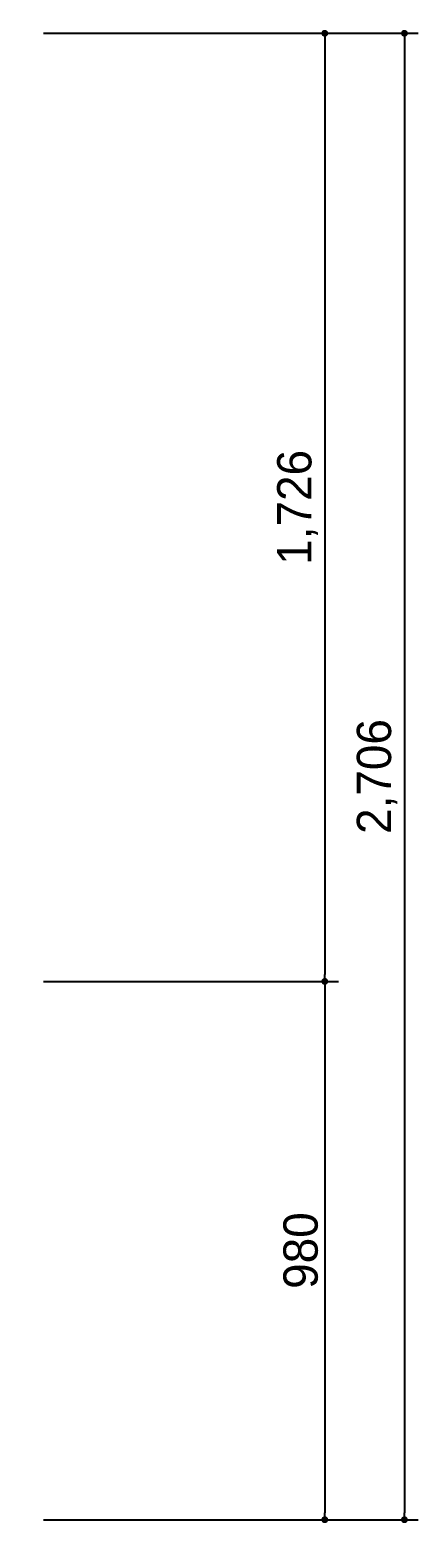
# Model space of a CAD drawing. Header units: inches. Extents: x -1249499 to 290957, y -589671 to 1013543.
# Drawn here: x -1228813 to -1228105, y 247761 to 250479 of the extents above; entities that cross this region are included whole.
import ezdxf

# ---------------------------------------------------------------- set-up
doc = ezdxf.new("R2010")
doc.units = ezdxf.units.IN
doc.header["$MEASUREMENT"] = 0
doc.layers.add('4', color=4, linetype='Continuous')
doc.styles.get("Standard").update_dxf_attribs({"font": 'DotumChe.ttf'})
doc.styles.add('STYLE1', font='ses.shx', dxfattribs={"bigfont": 'shs.shx'})
doc.dimstyles.new('MIN', dxfattribs={"dimscale": 0, "dimtxt": 5, "dimasz": 0.18, "dimexe": 0.18, "dimexo": 0.0625, "dimgap": 0.09, "dimtad": 0, "dimtih": 1, "dimtoh": 1, "dimdec": 4, "dimzin": 0, "dimdsep": 46, "dimtxsty": 'Standard', "dimblk1": 'DOT', "dimblk2": 'DOT', "dimsah": 1, "dimcen": 0.09, "dimclrd": 6, "dimclre": 6, "dimclrt": 3, "dimadec": 0, "dimazin": 0, "dimtfac": 1, "dimtdec": 4, "dimtofl": 0, "dimtmove": 0, "dimatfit": 3, "dimldrblk": 'DOT', "dimfxl": 1, "dimtolj": 1, "dimtzin": 0, "dimarcsym": 0})

# ---------------------------------------------------------------- blocks, each defined once
blk = doc.blocks.new('_DOT')
at = {"color": 0, "linetype": 'ByBlock'}
blk.add_line((-0.5, 0), (-1, 0), dxfattribs=at)
at = {"color": 0, "linetype": 'ByBlock', "const_width": 0.5}
blk.add_lwpolyline([(-0.25, 0, 1), (0.25, 0, 1)], format="xyb", close=True, dxfattribs=at)
blk = doc.blocks.new('*D1384')
at = {"layer": '4', "lineweight": -2, "transparency": 16777216}
for p, q in [((-1228787.5, 250473.2), (-1228250.3, 250473.2)), ((-1228275.3, 250460.7), (-1228275.3, 248759.7)), ((-1228787.5, 248747.2), (-1228250.3, 248747.2))]:
    blk.add_line(p, q, dxfattribs=at)
at = {"layer": 'DEFPOINTS', "color": 0, "transparency": 16777216}
for p in [(-1228812.5, 250473.2), (-1228812.5, 248747.2), (-1228275.3, 248747.2)]:
    blk.add_point(p, dxfattribs=at)
at = {"layer": '4', "lineweight": -2, "transparency": 16777216, "xscale": 12.5, "yscale": 12.5, "zscale": 12.5}
for p, rotation in [((-1228275.3, 250473.2), 90), ((-1228275.3, 248747.2), 270)]:
    blk.add_blockref('_DOT', p, dxfattribs=dict(at, rotation=rotation))
at = {"layer": '4', "transparency": 16777216, "insert": (-1228325, 249610.2), "char_height": 62.5, "attachment_point": 5, "rotation": 90, "style": 'STYLE1'}
blk.add_mtext('\\A1;1,726', dxfattribs=at)
blk = doc.blocks.new('*D1385')
at = {"layer": '4', "lineweight": -2, "transparency": 16777216}
for p, q in [((-1228275.3, 248734.7), (-1228275.3, 247779.7)), ((-1228787.5, 247767.2), (-1228250.3, 247767.2))]:
    blk.add_line(p, q, dxfattribs=at)
at = {"layer": 'DEFPOINTS', "color": 0, "transparency": 16777216}
for p in [(-1228812.5, 248747.2), (-1228812.5, 247767.2), (-1228275.3, 247767.2)]:
    blk.add_point(p, dxfattribs=at)
at = {"layer": '4', "lineweight": -2, "transparency": 16777216, "xscale": 12.5, "yscale": 12.5, "zscale": 12.5}
for p, rotation in [((-1228275.3, 248747.2), 90), ((-1228275.3, 247767.2), 270)]:
    blk.add_blockref('_DOT', p, dxfattribs=dict(at, rotation=rotation))
at = {"layer": '4', "transparency": 16777216, "insert": (-1228319, 248257.2), "char_height": 62.5, "attachment_point": 5, "rotation": 90, "style": 'STYLE1'}
blk.add_mtext('\\A1;980', dxfattribs=at)
blk = doc.blocks.new('*D1388')
at = {"layer": '4', "lineweight": -2, "transparency": 16777216}
for p, q in [((-1228762.5, 250473.2), (-1228105.2, 250473.2)), ((-1228130.2, 250460.7), (-1228130.2, 247779.7)), ((-1228762.5, 247767.2), (-1228105.2, 247767.2))]:
    blk.add_line(p, q, dxfattribs=at)
at = {"layer": 'DEFPOINTS', "color": 0, "transparency": 16777216}
for p in [(-1228787.5, 250473.2), (-1228787.5, 247767.2), (-1228130.2, 247767.2)]:
    blk.add_point(p, dxfattribs=at)
at = {"layer": '4', "lineweight": -2, "transparency": 16777216, "xscale": 12.5, "yscale": 12.5, "zscale": 12.5}
for p, rotation in [((-1228130.2, 250473.2), 90), ((-1228130.2, 247767.2), 270)]:
    blk.add_blockref('_DOT', p, dxfattribs=dict(at, rotation=rotation))
at = {"layer": '4', "transparency": 16777216, "insert": (-1228179.9, 249120.2), "char_height": 62.5, "attachment_point": 5, "rotation": 90, "style": 'STYLE1'}
blk.add_mtext('\\A1;2,706', dxfattribs=at)

msp = doc.modelspace()

# ---------------------------------------------------------------- dimensions: what is measured, and where the dimension line sits
at = {"layer": '4'}
for base, p1, p2, override, picture, middle in [((-1228275.3, 248747.2), (-1228812.5, 250473.2), (-1228812.5, 248747.2), {"dimscale": 25, "dimtxt": 2.5, "dimasz": 0.5, "dimexe": 1, "dimexo": 1, "dimgap": 0.5, "dimtad": 1, "dimtih": 0, "dimtoh": 0, "dimdec": 0, "dimlunit": 6, "dimtxsty": 'STYLE1', "dimcen": 1, "dimclrd": 256, "dimclre": 256, "dimclrt": 256, "dimtix": 1, "dimtofl": 1}, '*D1384', (-1228325, 249610.2)), ((-1228130.2, 247767.2), (-1228787.5, 250473.2), (-1228787.5, 247767.2), {"dimscale": 25, "dimtxt": 2.5, "dimasz": 0.5, "dimexe": 1, "dimexo": 1, "dimgap": 0.5, "dimtad": 1, "dimtih": 0, "dimtoh": 0, "dimdec": 0, "dimlunit": 6, "dimtxsty": 'STYLE1', "dimcen": 1, "dimclrd": 256, "dimclre": 256, "dimclrt": 256, "dimtix": 1, "dimtofl": 1}, '*D1388', (-1228179.9, 249120.2)), ((-1228275.3, 247767.2), (-1228812.5, 248747.2), (-1228812.5, 247767.2), {"dimscale": 25, "dimtxt": 2.5, "dimasz": 0.5, "dimexe": 1, "dimexo": 1, "dimgap": 0.5, "dimtad": 1, "dimtih": 0, "dimtoh": 0, "dimdec": 0, "dimlunit": 6, "dimtxsty": 'STYLE1', "dimcen": 1, "dimse1": 1, "dimclrd": 256, "dimclre": 256, "dimclrt": 256, "dimtix": 1, "dimtofl": 1, "dimtmove": 1}, '*D1385', (-1228319, 248257.2))]:
    dim = msp.add_linear_dim(base=base, p1=p1, p2=p2, angle=90, dimstyle='MIN', override=override, dxfattribs=at)
    dim.commit()
    dim.dimension.update_dxf_attribs({"geometry": picture, "text_midpoint": middle})

doc.saveas('drawing.dxf')
